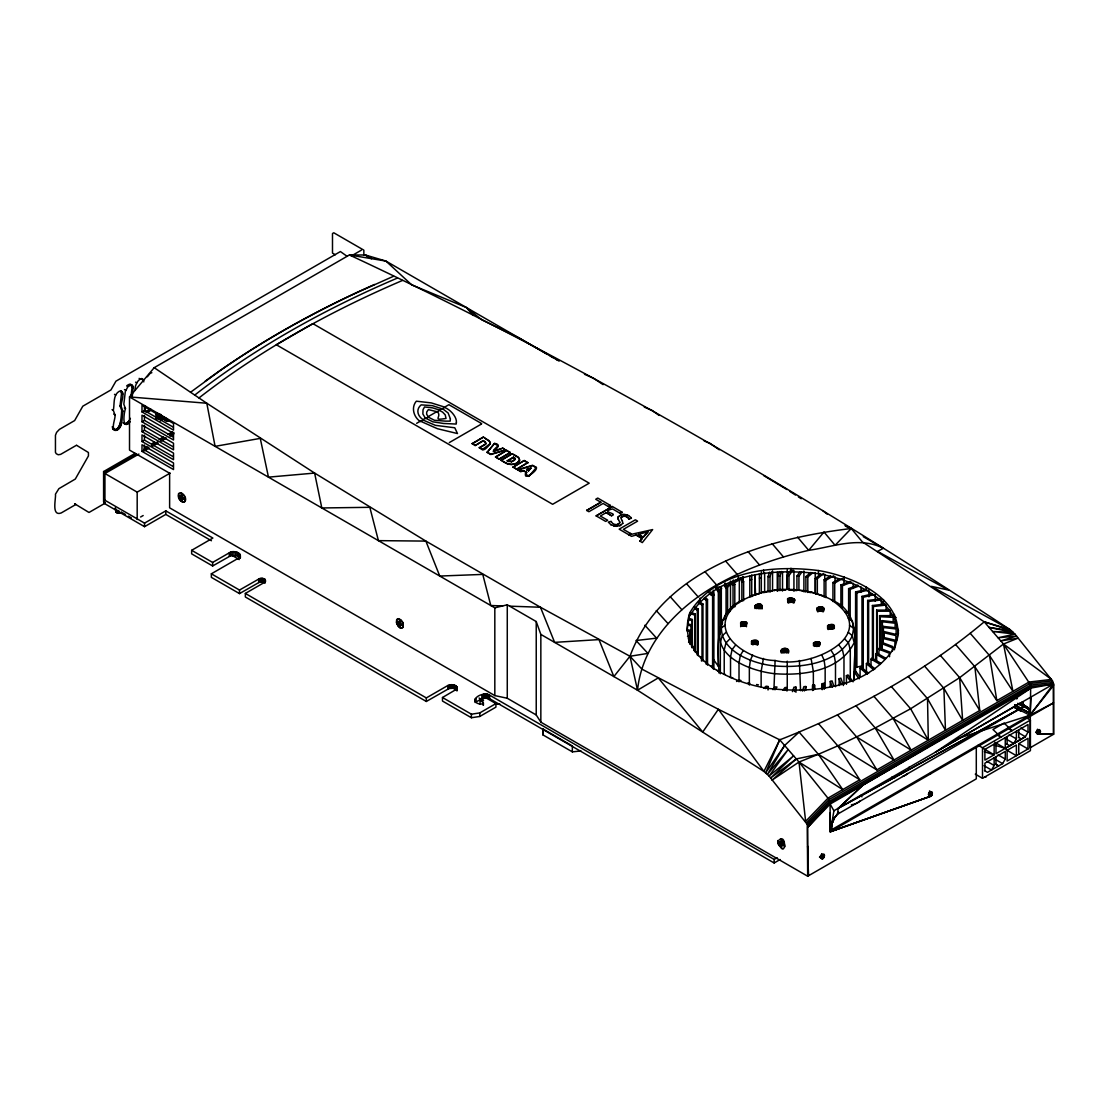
<?xml version="1.0" encoding="UTF-8"?>
<svg xmlns="http://www.w3.org/2000/svg" width="1109" height="1109" viewBox="0 0 1109 1109"><rect width="100%" height="100%" fill="white"/><g stroke="black" fill="none" stroke-linecap="round" stroke-linejoin="round"><path stroke-width="1.5" d="M547.194 354.242L519.234 338.037L481.819 319.836L466.362 307.512L411.73 284.888L385.918 261.072L349.418 254.973C579.064 362.13 798.341 490.081 1009.786 629.482L1014.971 634.126L1052.455 680.871L1053.508 684.003L1053.55 702.856L830.461 831.653L830.142 812.966L830.142 831.833L930.16 796.428L928.926 795.68L929.37 793.42L931.075 791.909L932.309 792.644C932.821 798.203 926.07 796.248 930.16 792.436C933.265 790.246 932.669 796.165 930.16 796.428L830.142 831.833L830.1 802.653L829.047 799.52L798.993 762.035L779.738 739.842L718.355 709.275L641.889 669.101L629.967 656.265L540.457 607.247L425.87 541.095L314.623 473.072L206.801 403.246L129.517 396.939L129.517 450.088L169.622 473.238L169.622 507.825L494.822 695.593L507.27 698.254L536.229 714.972L540.845 722.167L807.685 876.221L807.269 824.389L769.105 776.064L763.921 771.42L637.523 690.228L540.845 634.417L536.229 621.553L507.27 604.807L494.822 607.843L129.517 396.939L154.193 367.689L349.418 254.973L365.374 254.987L385.918 261.072L556.954 359.815M812.62 689.853L812.62 685.348L814.533 685.015L814.533 688.467M814.533 689.521L814.533 685.015M822.199 689.687L822.199 683.671L824.112 683.338L824.112 688.523M824.112 689.341L824.112 683.338M976.294 747.452L976.294 778.865L807.685 876.221M845.391 525.541L851.268 528.508L862.303 541.844L984.224 621.83L1003.479 644.024L1030.691 685.071L1029.928 747.91L1053.55 734.269L1053.55 702.856L1029.928 715.25L831.306 829.934L830.738 831.487L930.16 796.428M831.112 830.461L833.011 818.137L831.306 829.934M957.483 738.608L1029.928 715.25L1031.093 696.951L1053.508 684.003L1053.55 734.269L1037.622 734.186C1034.281 725.494 1046.106 732.273 1036.97 733.798L1037.622 730.595L1039.369 729.583L1040.256 730.873L1037.442 729.237M618.365 519.65L617.879 517.182L620.735 514.867M490.095 443.655C492.091 441.049 485.063 451.71 482.263 449.616L479.338 447.606L485.617 443.974L485.215 441.784L483.122 440.592L475.165 445.541L472.24 443.531L483.441 437.029L489.693 441.632M183.276 498.218L182.333 498.523L182.333 500.409L181.238 499.785L181.238 497.886L179.589 496.929L179.589 495.668L181.238 496.624L181.238 494.725L182.306 494.101L182.306 496M622.814 523.393L622.357 520.911M820.979 857.465C826.441 847.886 824.042 862.123 821.214 858.366L823.613 857.728L824.486 855.441L821.672 853.805M160.971 414.6L156.23 412.936L155.759 414.53L160.75 415.334L160.971 417.15L162.649 417.455C163.827 421.018 170.855 423.014 166.877 418.731L162.053 416.374L162.829 418.911L164.631 418.731M163.023 417.469C164.479 418.855 160.167 416.471 160.75 415.334M162.164 416.443L162.427 418.537L167.819 420.81M165.976 418.647L166.239 420.741L167.404 420.671M113.298 410.344C114.698 404.203 112.716 395.054 119.301 391.269C126.842 390.299 120.16 403.329 121.283 406.698L122.933 411.148C121.533 417.289 123.515 426.438 116.93 430.223C109.389 431.193 116.071 418.148 114.948 414.794L113.298 410.344L112.064 409.637M113.894 429.46L112.674 428.767C121.38 433.397 121.255 413.38 121.713 410.441L120.049 405.991L121.533 393.348L120.576 390.659L121.796 391.366M132.359 395.871L133.191 386.847L130.765 384.906L127.895 386.639L125.303 391.616L123.834 404.258L125.483 408.708C123.834 412.742 121.546 431.401 130.28 421.614L129.06 420.907L126.246 423.43L123.751 423.333L124.97 424.04M130.959 396.745L132.068 387.263L130.405 384.227L131.624 384.934M135.284 390.271C133.856 386.348 139.817 374.676 143.726 380.761L141.647 378.502L142.867 379.209M145.459 406.033L145.182 410.302L146.041 411.869M1013.501 706.807L1029.928 715.25L1053.508 684.003L1031.079 688.051L830.142 804.08L833.913 810.79L830.461 831.653M1053.508 684.003L1031.065 686.623L862.816 785.214L838.21 808.35L837.503 814.214L834.342 817.971L832.471 822.615L834.897 817.111L837.503 814.214L1023.718 706.696L1027.821 707.542L1029.928 713.184L1014.61 705.31M183.817 502.155C179.991 502.238 177.093 497.012 178.618 493.63C181.086 490.428 187.518 497.262 185.161 501.379L183.609 502.28L184.371 502.044M182.735 502.183L179.408 498.939L178.618 493.63M185.161 501.379L184.371 496.07L181.044 492.826M400.086 627.583L398.048 626.086L396.343 622.537L396.717 619.543L398.256 618.656L401.028 619.834L403.246 623.078L403.246 627.292L401.708 628.193L399.878 627.694L401.708 628.193M398.935 627.015L396.925 623.646L396.717 619.543M403.246 627.292L402.456 621.997L398.256 618.656M777.631 841.579C787.737 829.13 785.782 864.41 777.756 840.553M780.542 838.945L783.855 842.188L785.02 846.694M755.035 605.764C761.329 615.038 765.931 598.638 755.035 605.764L755.035 608.564M830.738 831.487L831.126 828.686M859.711 676.712L855.607 671.195L854.069 671.929L854.069 680.579C852.405 653.312 865.228 613.305 831.265 599.83C884.164 634.861 809.21 669.808 775.108 660.479L773.943 688.98M689.895 636.746L690.075 630.411L687.053 629.704M687.927 623.951L690.949 624.658L690.782 625.809L687.76 625.102M882.889 643.65L883.083 637.315L895.115 640.17M883.845 637.897L884.039 631.562L896.072 634.417M732.079 607.025L743.238 599.83C714.002 611.475 717.759 647.864 719.02 673.024M775.108 660.479C748.63 660.576 704.964 632.13 735.503 605.278M689.867 612.639C674.646 658.067 731.261 682.34 766.693 688.176C811.677 693.846 869.498 688.772 895.268 646.076C910.489 600.648 853.888 576.375 818.442 570.539C773.458 564.869 715.638 569.943 689.867 612.639L686.984 630.064M897.195 639.81L898.47 630.272M637.523 690.228C642.25 643.553 677.516 607.191 716.622 584.997C745.317 568.751 776.66 557.758 808.711 550.341C833.413 546.779 859.475 536.146 883.374 548.276L877.51 551.395L948.583 590.099L931.38 586.356L1009.786 629.482L984.224 621.83C923.658 672.789 853.223 711.035 779.738 739.842L763.921 771.42L718.355 709.275L702.718 732.051L658.261 677.904L637.523 690.228L629.967 656.265C662.253 568.21 767.178 538.558 851.268 528.508L835.091 545.309L823.987 532.001L808.711 550.341L797.523 537.089M515.02 459.154L511.304 461.871L514.451 460.29L515.103 458.752M116.251 510.681C114.823 513.439 120.479 514.063 121.546 511.942M240.154 558.063L237.132 555.775L230.617 555.775L212.637 565.978L191.649 553.862L191.649 550.314L212.637 562.443L229.272 552.837C232.876 549.579 244.41 553.294 238.477 558.146L211.348 573.81L211.348 577.359L239.502 593.606L259.548 582.142L262.694 581.906L265.203 583.015L265.203 579.48L262.694 578.357L259.548 578.607L239.502 590.057L211.348 573.81M628.124 517.875L625.573 516.17L622.024 516.586L620.929 518.305L622.357 520.967M519.386 460.984L519.622 459.764L517.21 463.188L511.554 464.657L507.187 463.853L501.143 460.138L512.344 453.65L518.153 457.102L519.622 460.11M489.97 444.154L490.095 443.323M725.078 616.784L725.938 613.651L729.75 611.489M822.739 858.518L819.925 856.897L821.617 854.374L824.431 856.009M931.491 795.444L928.677 793.822L929.494 792.089L932.309 793.725M763.436 658.441L761.134 671.375L761.134 686.734M779.89 739.356L765.709 772.723L784.631 745.47L799.118 732.092L818.373 754.286L842.757 789.594L798.993 762.035L772.003 780.181L796.317 758.93L818.373 754.286L837.794 745.858L875.223 727.961L910.614 708.762L959.659 677.654L1003.479 644.024L1017.868 638.229L1000.762 640.891L1016.496 636.095L998.045 637.758L1014.971 634.126L992.61 631.492L1013.321 632.338L989.076 627.431L1011.574 630.771L984.224 621.83M768.024 592.151L768.024 576.597L769.549 572.175M770.02 592.04L770.02 576.486L771.545 572.064M777.991 589.849L777.991 576.028L779.516 571.606M779.987 589.738L779.987 575.918L781.498 571.495M792.422 691.628L793.947 687.206L795.943 687.095L795.943 692.279M794.418 691.517L795.943 687.095M802.389 691.059L803.914 686.637L805.896 686.526L805.896 689.978M804.372 690.949L805.896 686.526M166.807 419.368L162.08 417.261L162.413 416.582L162.164 417.968L166.516 420.477M780.736 842.729L780.736 840.83L781.831 841.468L781.831 843.367L783.467 844.309L783.467 845.585L781.831 844.628L781.831 846.527L779.086 841.786L780.736 842.729L781.79 842.119M821.034 856.897L822.282 854.706L824.431 854.928M1053.55 734.269L1038.038 734.144L1040.187 731.441L1037.372 729.819M479.338 447.939L485.617 444.307L486.102 443.198L483.122 440.592M777.159 857.701L774.151 859.433L489.582 695.135C485.16 692.252 474.042 695.828 475.165 701.248C477.23 705.726 488.653 704.367 480.058 700.638L480.058 704.187M130.391 418.343L129.06 420.907M752.664 655.114L750.377 660.174L749.351 667.729L749.351 685.029M482.263 449.616L489.97 443.822M751.403 641.362L751.874 643.442L756.948 644.703L756.948 640.503L751.874 640.891L751.403 644.163M788.859 598.458L788.859 602.658C806.603 599.595 778.684 594.507 790.578 602.187M788.471 652.993C790.953 646.866 778.823 646.866 781.291 652.993M788.471 650.747L784.41 652.591L781.291 650.747M817.125 608.051L817.596 610.116L823.335 611.78L823.335 607.58L820.937 606.775L817.125 608.051L817.125 610.851M813.521 643.081C817.125 652.951 826.122 637.259 813.521 643.081L813.521 645.868M827.605 625.781C831.223 635.665 840.206 619.973 827.605 625.781L827.605 628.581M1039.369 733.174L1036.555 731.538L1037.206 730.415L1040.02 732.037M691.766 647.684L692.321 619.515L689.216 618.351M694.567 649.638L695.135 613.97L692.016 612.792M878.716 654.324L879.285 648.03L890.125 652.189M881.586 648.779L882.168 642.499L893.008 646.658M720.337 627.292L722.666 622.87M994.149 757.835L994.149 765.473L991.515 770.034L984.043 765.709M1016.385 731.247L1016.385 738.885L1013.751 743.446L1006.279 739.121M984.515 770.616L987.509 772.349L1002.633 763.616L1005.267 759.055L1005.267 751.417L984.889 763.186L984.889 770.824M994.149 744.084L994.149 754.785L984.889 760.109L984.889 749.434L1028.029 724.524L1028.029 732.162L1025.395 736.723L995.993 753.718L995.993 743.016M501.143 460.138C505.94 464.241 515.158 466.723 519.386 460.637M784.631 745.47L767.456 774.276L788.166 749.532L769.105 776.064L793.6 755.797L770.63 778.047L796.317 758.93M147.331 376.783L149.923 373.608M743.238 650.65L740.327 655.405L739.01 662.835L739.01 681.855M611.406 521.951C612.903 524.82 617.907 525.749 619.723 522.838M689.867 615.855C715.638 573.159 773.458 568.071 818.442 573.741C851.296 579.979 893.299 595.63 898.47 633.489M617.879 517.251L621.761 514.548M786.96 589.35L786.96 575.516L790.953 569.971M788.956 589.461L788.956 575.626L792.935 570.081M796.927 589.905L796.927 576.084L799.908 571.925M798.924 590.03L798.924 576.195L801.904 572.036M773.015 689.673L775.011 686.901L777.007 687.026L774.997 689.798M782.968 690.255L784.978 687.483L786.96 687.608L786.96 691.059M784.964 690.38L786.96 687.608M622.814 523.337L619.737 525.846M735.503 645.202L732.079 649.597L730.526 656.861L730.526 677.613M1029.928 715.25L1053.55 685.445M182.666 498.981L180.836 501.102M151.351 409.443L147.608 412.257L144.822 411.162L147.317 411.259L150.131 408.736M493.339 451.349L502.682 448.091L505.635 450.129L490.802 454.538L487.128 452.43L494.531 443.406C506.064 444.667 485.326 456.894 498.329 445.582M487.128 452.43L494.531 443.406M526.72 472.295C520.8 481.958 537.92 471.325 536.368 467.457L532.57 465.281L517.751 469.689L520.662 471.713L523.573 470.84L526.72 472.642L523.573 470.493L520.662 471.367L517.751 469.689M528.841 476.413L536.368 467.457M639.865 541.178L642.166 538.489L636.136 535.009L631.52 536.354L629.039 534.857L652.647 529.575L642.319 542.592L639.865 541.109L642.166 538.558L636.136 535.009M648.003 531.738L643.165 537.241L638.34 534.469L643.165 537.186L648.003 531.793L638.34 534.469M493.339 451.003L494.073 450.185M807.685 844.795L807.685 827.397L830.1 802.653L1031.065 686.623M871.009 666.038L871.009 659.134L871.951 658.108L881.17 663.404M875.708 660.936L875.708 654.033L876.651 653.007L885.869 658.302M697.284 655.045L697.284 610.116L698.226 609.091L694.289 606.817M702.011 660.312L702.011 605.015L702.954 604.003L699.003 601.73M160.334 419.701L163.023 417.317M528.522 470.854L530.837 468.081L528.522 470.854L526.636 469.426L530.837 468.081M729.75 638.992L725.938 642.984L724.219 650.054L724.219 674.258M807.671 825.969L830.1 802.653L862.816 785.214L838.931 807.879L833.913 810.79M806.59 822.823L829.047 799.52L1029.998 683.491L1052.455 680.871M807.685 827.397L830.142 804.08M740.701 622.509C740.063 632.629 755.201 618.85 740.701 622.509L740.701 626.71M830.1 802.653L807.269 824.389L829.726 801.086L1030.691 685.071L1053.134 682.451M774.304 590.737L775.108 590.002C795.347 587.853 816.349 591.097 834.176 601.23M621.137 517.432L623.106 516.212M726.201 632.255L722.167 635.79L720.337 642.666L720.337 673.787M763.699 688.273L766.111 686.194L768.024 686.526L768.024 689.978M765.612 688.606L768.024 686.526M805.896 592.151L805.896 576.597L810.845 572.48M807.809 592.497L807.809 576.957L812.745 572.84M815.434 593.911L815.434 578.371L820.369 574.254M817.333 594.272L817.333 578.718L823.516 573.575M780.154 859.517L774.151 862.982L489.083 698.379L483.039 697.963L475.207 702.496L475.207 698.947M619.321 523.448L617.45 524.432M198.955 397.951C260.989 349.64 330.316 311.324 402.484 280.452M190.54 392.267L220.15 370.586A972.149 561.265 0 0 1 355.823 293.081L393.667 276.21M725.009 625.24L720.892 628.318C712.533 657.429 751.75 671.028 773.943 673.62C802.528 676.019 840.04 671.292 854.166 642.666L852.336 635.79L853.611 628.318L852.336 620.846L848.302 618.226M160.056 418.62L161.567 417.885L157.963 419.424L163.397 417.622M860.085 676.712L860.085 668.075L861.346 667.174L868.624 673.413M866.406 672.234L866.406 663.598L867.668 662.697L874.946 668.921M706.253 664.36L706.253 600.426L707.528 599.539L705.116 597.446M712.602 668.533L712.602 595.963L713.877 595.062L710.259 591.943M1031.079 688.051L935.206 752.332L1031.093 696.951M726.201 618.226L722.167 620.846C715.555 649.68 751.32 663.667 774.304 665.899C802.112 668.242 838.598 663.639 852.336 635.79L848.302 632.255M472.24 443.863L483.441 437.029M475.165 445.541L483.122 440.925M495.515 456.908L506.716 450.406L510.306 452.472L499.105 459.306L495.515 456.908L499.105 458.974L510.306 452.472M495.515 457.241L506.716 450.406M501.143 460.485L512.344 453.65M513.079 467L524.28 460.512L527.87 462.578L516.669 469.412L513.079 467L516.669 469.065L527.87 462.578M513.079 467.346L524.28 460.512M351.387 255.929L361.34 250.177M76.535 445.222L60.635 454.371L58.209 454.759L56.268 453.733L55.45 452.333L55.45 435.296L56.601 432.371L59.415 429.391L74.65 420.561L82.801 406.199L110.955 389.938L115.932 381.177L340.408 251.563L347.048 256.276M141.994 411.924L173.517 430.126L173.517 423.513L141.994 405.312L141.994 411.924L144.447 410.51L144.447 405.547M141.994 421.794L173.517 439.982L173.517 433.383L141.994 415.182L141.994 421.794L144.447 420.366L173.101 436.918M160.348 418.786L162.884 417.317M141.994 431.651L173.517 449.852L173.517 443.24L141.994 425.038L141.994 431.651L144.447 430.237L173.101 446.775M141.994 441.507L173.517 459.708L173.517 453.096L141.994 434.908L141.994 441.507L144.447 440.093L173.101 456.631M104.939 502.613L103.594 501.836L103.594 471.561L135.09 453.373M144.087 448.175L147.081 446.442M151.586 443.85L154.581 442.117M159.086 439.524L163.577 436.918M168.083 434.326L172.574 431.72M118.316 464.38L121.283 462.675M131.638 456.686L134.591 454.981M103.594 471.561L104.939 472.337L136.421 454.149M143.92 449.824L148.426 447.218M151.42 445.485L157.423 442.02M160.417 440.287L164.922 437.695M169.427 435.102L173.919 432.496M141.994 451.377L173.517 469.578L173.517 462.966L141.994 444.764L141.994 451.377L144.447 449.949L173.101 466.501M138.902 454.052L104.939 473.515L137.183 492.133L170.176 473.086M143.92 451.003L149.258 448.064M152.224 446.359L158.143 442.935M161.096 441.23L166.419 438.013M169.982 436.1L173.919 433.688M105.41 503.001L88.997 512.469L74.65 503.777L75.869 504.484L61.175 512.968C51.069 516.669 56.199 498.135 55.45 494.184L58.888 488.667L75.301 479.06L88.429 455.938L88.429 452.514L76.757 445.402M140.607 517.002L143.172 515.533M181.349 496.305L182.417 495.695M181.238 497.886L182.306 497.276L183.969 498.204L183.969 499.466L182.333 498.523M181.349 498.329L182.417 497.719M182.666 498.579L183.72 497.955M181.238 499.785L182.306 499.175M211.417 540.748L165.796 514.41L144.544 526.678L103.844 503.181L103.844 499.632L144.544 523.129L165.796 510.861L212.886 538.059L191.649 550.314M416.637 423.319L420.38 421.157L437.431 428.712L457.476 433.55L454.787 427.783L435.421 425.343L423.028 420.034L420.38 421.559C413.74 417.289 410.884 407.516 416.332 401.181L431.304 402.9L444.709 407.114L448.895 404.688L481.569 423.555M437.085 411.91L439.621 410.455L442.602 412.118L445.236 414.905L446.026 418.44C430.999 420.935 442.865 416.596 437.085 411.508L428.185 416.651L426.646 414.212L426.715 412.021L428.379 409.609L436.489 411.591M449.311 442.574L481.569 423.957M456.95 690.463L453.096 688.245L448.951 688.564L426.327 701.47L245.352 596.989L245.352 593.44L264.538 582.35L265.619 581.282L265.203 579.48M586.661 510.39L588.879 511.734L603.102 503.458L608.494 506.633L610.477 505.482L597.723 498.052L595.727 499.272L600.884 502.252L586.661 510.459L600.884 502.183M610.477 505.427L608.494 506.633M606.179 512.608L600.329 516.045L607.677 520.232L605.694 521.438L596.129 515.851L612.348 506.494L622.024 512.15L620.042 513.301L612.57 508.92C598.818 512.247 619.182 513.176 611.53 515.768L606.179 512.608L611.53 515.768M596.129 515.921L612.348 506.563M620.042 513.301L622.024 512.15M628.72 534.732L630.702 533.526L628.72 534.732L619.169 529.159L635.388 519.802L637.606 521.147L623.383 529.353L630.702 533.581M245.352 593.44L426.327 697.921L447.828 685.514L454.399 685.015L456.95 686.928L456.395 689.313L442.477 697.506L442.477 701.04L471.408 717.745L479.795 716.456L495.917 707.14L495.917 703.591L485.423 697.533L480.058 700.638M442.477 697.506L471.408 714.196L479.795 712.907L495.917 703.591M710.772 594.895L713.766 593.163M718.258 590.57L721.266 588.837M725.757 586.245L739.246 578.454M727.254 586.855L743.737 577.332M824.112 597.072L824.112 579.785L830.683 575.987M824.112 579.785L825.872 580.326L833.76 575.779M832.942 601.522L832.942 582.516L839.513 578.718M832.942 582.516L834.703 583.057L842.59 578.496M817.596 611.78C819.426 610.657 825.9 611.114 823.335 607.58M830.489 624.506L830.489 628.706L828.076 629.51L828.076 625.31M859.78 779.766L828.09 798.064L805.647 821.367L798.993 762.035L818.373 754.286L859.78 779.766L837.794 745.858L818.539 723.664M837.794 745.858L876.859 769.909L979.76 710.495L974.866 666.717L955.611 644.523M974.866 666.717L996.839 700.638L1029.055 682.035L1051.512 679.415L1003.479 644.024L1012.947 691.337L989.478 655.502L970.223 633.308M777.756 842.743L777.839 841.454M779.086 843.048L781.471 843.062L780.403 843.672M778.116 843.963L777.964 842.618M780.403 842.674L781.471 842.064M778.698 845.169L782.219 848.302M780.736 844.004L781.79 843.381M978.166 745.248L982.505 747.757L1030.413 720.088L1030.413 750.654L982.505 778.31L975.282 774.151M1018.755 754.328L1018.755 743.626L1028.029 738.275L1028.029 748.977L1007.111 761.051L1007.111 750.349L1016.385 744.998L1016.385 755.7L1005.905 749.656M736.57 681.494L739.218 679.983L740.978 680.538M763.436 592.04L750.377 596.462L763.436 592.04L775.108 590.002M838.21 808.35L1023.718 706.696L1027.378 707.14L1028.764 709.289L1018.104 703.813M159.114 419.313L162.302 417.566M1023.718 706.696L838.931 807.879L1023.011 701.65L1023.718 706.696L1017.785 703.286M846.417 684.295L846.417 675.658L847.955 674.91L853.084 681.813M719.88 665.511L718.327 666.246L718.327 591.929L719.88 591.208L716.885 587.035M726.062 614.192L726.062 588.269L727.615 587.534L724.621 583.376M740.327 601.23L752.664 595.367M620.707 525.319L616.147 526.331L610.948 524.737M160.167 420.99L162.954 419.382L161.734 418.689M166.239 420.741L167.085 420.38M840.899 607.427L840.899 584.97L850.173 581.393M840.899 584.97L842.438 585.704L851.712 582.128M848.621 614.552L848.621 588.629L857.909 585.067M848.621 588.629L850.173 589.364L857.909 586.398M158.435 418.578L162.593 417.552M754.272 640.087L754.272 644.287L752.54 644.703L752.54 640.503M526.636 469.772L530.837 468.428M494.891 450.864L501.116 448.909M733.035 607.427L733.035 584.97L734.81 584.415L733.285 579.993M741.866 601.244L741.866 582.239L743.626 581.698L742.101 577.276M830.294 686.61L830.294 681.425L832.069 680.884L833.58 685.307M839.125 685.612L839.125 678.708L840.899 678.154L843.422 685.528M150.907 373.026L151.85 372.735M517.751 470.036L532.57 465.614L536.368 467.804M487.128 452.084L490.802 454.191L505.635 449.783M628.124 517.806L628.858 519.012L631.187 517.626M628.858 519.012L631.437 518.277M155.953 418.259L162.302 417.275M165.976 420.172L166.877 419.937M611.406 522.02L611.128 521.313L608.287 522.089L610.948 524.793M855.483 673.024L855.607 591.929L866.101 589.392M855.607 591.929L856.883 592.83L867.377 590.293M861.984 668.963L861.984 596.392L872.478 593.856M861.984 596.392L863.259 597.28L873.753 594.743M855.607 666.246L856.883 667.133L862.885 665.677M487.239 694.192L487.239 697.741L483.039 697.963L483.039 694.414M749.823 579.785L751.736 579.452M759.402 578.108L761.315 577.775M763.408 592.65L766.527 592.109M769.632 591.554L772.751 591.014M621.761 514.618L622.884 514.368M515.02 458.724L513.398 457.185L515.103 459.084L513.398 457.185L507.312 460.72L511.304 461.538L507.312 460.72L509.281 461.607M867.668 664.36L867.668 600.426L880.435 598.943M867.668 600.426L868.624 601.438L881.378 599.955L881.378 605.14M872.423 659.079L872.423 605.514L885.176 604.031M872.423 605.514L873.365 606.54L886.119 605.043L886.119 610.227M572.341 751.86L572.341 745.955L542.8 728.89L542.8 734.81L572.341 751.86L580.964 750.945M768.024 576.597L770.02 576.486M777.991 576.028L779.987 575.918M777.548 590.556L785.629 590.099M622.884 514.437L628.567 515.602M616.147 526.262L617.463 526.248M876.651 660.229L876.651 610.116L889.654 610.089M876.651 610.116L877.233 611.225L890.236 611.198L890.236 616.382M879.576 648.474L879.576 615.647L892.593 615.62M879.576 615.647L880.158 616.743L896.141 617.491M155.593 416.041L161.179 416.083M494.725 704.104L499.923 704.146M502.737 605.93L490.788 605.514L482.762 574.407L439.76 576.056L425.87 541.095L378.419 540.638L369.824 507.312L321.818 507.964L314.623 473.072L268.461 477.147L260.268 438.388L215.091 446.345L206.801 403.246L154.193 367.689M509.586 606.166L540.457 607.247L554.625 642.374L598.971 639.602L613.859 676.573L629.967 656.265L647.892 653.395L636.039 640.517L656.611 638.16L644.842 625.24M786.96 575.516L788.956 575.626M796.927 576.084L798.924 576.195M788.873 590.099L796.955 590.556M624.076 514.396L625.282 514.493M891.664 777.229L895.379 777.534M687.483 636.4L690.685 636.746L690.685 641.931M688.564 642.153L691.766 642.499L691.545 641.349L691.545 646.533M882.168 649.999L882.168 620.624L894.935 622.08M882.168 620.624L882.376 621.775L895.143 623.23L895.143 628.415M883.083 642.499L883.18 626.377L895.947 627.819M883.18 626.377L883.374 627.528L896.141 628.969L896.141 634.154M624.325 516.073L626.737 516.725M793.268 598.458L793.268 602.658L791.535 602.242L791.535 598.042M833.164 624.922L833.164 629.122L831.431 628.706L831.431 624.506M801.752 591.014L804.871 591.554M807.976 592.109L811.095 592.65M756.532 684.516L758.445 684.849M805.896 576.597L807.809 576.957M815.434 578.371L817.333 578.718M613.471 525.888L614.788 526.193M686.873 630.855L689.895 631.562M883.845 632.712L895.878 635.568L895.878 640.752M882.889 638.465L894.921 641.321L894.921 648.238M995.466 745.387L1005.267 748.367L1021.389 739.038L1018.395 737.305M984.348 751.791L994.149 754.785L983.683 748.727M748.02 682.742L749.781 683.296M763.699 475.581L786.877 489.513M626.446 514.728L627.528 515.103M689.895 613.319L694.567 615.079M688.647 619.46L691.766 620.624M881.586 643.608L892.426 647.753L894.603 649.735M878.716 649.139L889.557 653.298L889.557 656.75M704.173 440.966L709.94 443.253L719.242 449.797M644.301 407.114L652.134 410.427L659.148 415.459M584.498 374.274L593.398 378.183L603.102 384.629M115.96 511.942L115.142 508.463L116.958 510.265L117.318 512.954M723.761 673.745L725.314 674.48M731.496 677.419L733.035 678.154M821.824 595.367L824.112 596.462L811.067 592.04M1013.876 697.256L1016.911 698.725M1013.737 697.09L1016.828 698.601M839 605.278L842.424 607.025M1019.379 703.938L1028.514 708.623L1019.573 703.411M1014.624 705.102L1029.928 713.184L1014.915 705.019M844.753 611.489L848.565 613.651L850.284 619.903M550.189 355.961L553.183 357.68M556.177 359.399L559.158 361.118M875.708 654.033L884.927 659.328M871.009 659.134L880.241 664.43M494.531 443.752L498.329 445.929M505.635 450.129L502.682 448.091M507.908 451.432L510.306 452.819M513.481 454.635L519.04 457.975M524.28 460.845L527.87 462.91M514.756 458.045L513.398 457.532L507.312 461.053L508.726 461.469M526.636 469.426L528.522 470.521M472.24 443.531L475.165 445.208M479.338 447.606L482.263 449.284M525.167 473.959L528.841 476.066M863.273 536.673L883.374 548.276M365.152 254.987L371.543 258.674L365.374 254.987M335.362 254.765L332.492 253.115L332.492 233.528L333.767 232.779L363.849 250.149L363.849 255.306M1022.429 704.257L1026.879 706.821M1022.928 704.575L1027.821 707.542M1022.276 704.631L1028.195 708.041M1022.124 704.742L1025.076 706.447M1019.961 703.965L1024.411 706.53M1013.501 707.001L1020.973 711.313M1026.075 717.592L1030.413 720.088M1036.915 730.997L1039.743 732.633M1036.139 731.995L1038.953 733.617M1035.681 732.328L1038.495 733.95M1020.807 728.003L1028.029 732.162M1017.923 732.397L1025.395 736.723L1009.744 745.761L1006.75 744.028M1009.37 729.181L1012.018 730.72L1004.075 723.068L992.957 729.486L1000.9 737.125L996.922 734.837M1009.162 734.726L1016.385 738.885M1019.046 743.792L1028.029 748.977M484.702 438.097L489.36 440.814M718.674 586.869L721.668 588.602M998.045 754.896L1005.267 759.055M995.161 759.291L1002.633 763.616M995.632 764.198L998.627 765.931L995.993 764.406L995.993 756.768M986.927 761.315L994.149 765.473M698.06 602.741L702.011 605.015M756.948 640.503L758.085 642.97L755.215 644.232L755.215 640.087M694.664 608.591L697.284 610.116M985.277 776.716L985.998 777.132M929.494 791.022L932.309 792.644M929.55 791.521L932.378 793.157M929.314 792.699L932.142 794.321M929.037 793.282L931.851 794.917M928.261 794.28L931.075 795.902M142.188 379.153L143.408 379.86M139.138 378.391L140.372 379.098M143.823 381.884L142.506 380.068M135.575 382.161L136.795 382.868M131.112 384.587L132.331 385.294M129.545 384.199L130.765 384.906M131.652 385.239L132.872 385.932M131.971 386.14L133.191 386.847M128.602 384.476L129.836 385.183M132.068 387.263L133.288 387.97M128.852 385.78L127.632 385.073L126.676 385.932L127.895 386.639M124.458 389.578L125.677 390.285M121.103 391.311L122.337 392.018M121.435 392.226L122.655 392.933M121.533 393.348L122.752 394.055M155.676 413.075L156.91 413.782L156.369 418.8M162.482 417.095L155.759 417.372L156.23 418.426M149.258 409.817L150.477 410.524M148.301 410.677L149.521 411.384M147.317 411.259L148.551 411.966M144.281 410.51L173.101 427.048M114.504 394.333L115.724 395.04M124.263 408.001L125.483 408.708M120.049 405.991L121.283 406.698M121.713 410.441L122.933 411.148M128.187 421.974L129.406 422.681M113.728 414.087L114.948 414.794M127.23 422.848L128.45 423.541M126.246 423.43L127.466 424.137M123.21 422.681L124.43 423.388M125.303 423.721L126.537 424.428M124.458 423.68L125.677 424.387M120.243 423.083L121.463 423.79M119.855 424.414L121.089 425.121M119.273 425.745L120.507 426.452M118.524 426.979L119.744 427.686M117.651 428.06L118.871 428.767M116.695 428.92L117.914 429.627M112.259 426.729L113.478 427.436M115.71 429.516L116.93 430.223M112.356 427.852L113.575 428.559M114.768 429.793L116.001 430.5M113.201 429.419L115.142 430.472M821.436 854.984L824.264 856.605M821.159 855.566L823.973 857.202M820.799 856.106L823.613 857.728M820.369 856.564L823.197 858.186M819.468 857.091L822.282 858.713M181.238 494.725L182.333 495.349L182.333 497.248M231.809 555.262L239.294 559.588M479.046 698.005L483.538 700.597M122.531 512.774L125.456 514.465M128.394 516.156L131.319 517.848M994.801 742.309L1005.267 748.367L1005.267 737.665M845.1 525.749L847.858 527.44M873.92 696.327L893.175 718.521L928.302 740.202L927.526 698.684L908.271 676.49M855.954 705.768L875.223 727.961L911.141 750.114L893.175 718.521M837.489 714.875L856.744 737.069L893.979 760.025L875.223 727.961M628.567 515.546L631.187 517.695M789.76 491.356L795.5 495.044M798.369 496.887L801.252 498.731M710.827 665.774L712.075 666.675M717.079 670.28L718.327 671.195M849.494 625.24L853.611 628.318L855.483 634.986M822.642 510.528L827.231 514.202M866.406 663.598L873.67 669.822M860.085 668.075L867.349 674.3M708.998 592.83L712.602 595.963M703.841 598.347L706.253 600.426M799.395 590.002L800.199 590.737M162.191 417.4L161.651 416.194M844.753 638.992L848.565 642.984L850.284 650.054L850.284 679.068M700.528 656.597L701.484 657.623L701.484 661.075M705.296 661.685L706.253 662.697M656.278 610.602L667.978 623.563M670.252 596.739L681.855 609.742M686.596 583.791L698.129 596.836M705.158 571.911L716.622 584.997M725.743 561.196L737.152 574.323M940.404 655.461L959.659 677.654L979.76 710.495M924.629 666.121L943.884 688.315L962.64 720.379L959.659 677.654M891.359 686.568L910.614 708.762L928.302 740.202M466.362 307.512L473.183 315.4M748.159 551.755L759.485 564.925M772.169 543.687L783.425 556.898M839 645.202L842.424 649.597L843.977 656.861L843.977 684.17M854.069 671.929L859.212 678.833M846.417 675.658L850.534 681.176M724.08 585.497L726.062 588.269M715.347 587.77L718.327 591.929M713.35 659.301L718.327 666.246M831.265 650.65L834.176 655.405L835.493 662.835L835.493 686.734M856.744 737.069L876.859 769.909M927.526 698.684L945.478 730.29L943.884 688.315M696.702 651.898L697.284 653.007M619.695 522.034L617.796 518.277M778.324 843.838L778.906 845.058M821.824 655.114L824.112 660.174L825.151 667.729L825.151 688.218M839.125 678.708L841.149 684.6M830.294 681.425L832.332 687.317M740.341 577.817L741.866 582.239M732.023 582.017L733.035 584.97M811.067 658.441L813.354 671.375L813.354 690.145M489.942 441.784L490.136 443.143M688.273 637.994L689.881 644.329M909.033 767.192L909.56 769.341M861.374 794.709L861.901 796.858M115.267 507.922L115.96 511.083M115.627 509.502L116.251 512.344M690.685 636.746L690.463 635.596L690.463 640.78M116.209 509.932L116.708 512.691M989.478 655.502L996.839 700.638M799.395 660.479L800.559 690.685M755.589 595.117L754.716 574.67M117.817 510.473L118.011 513.12M619.695 521.979L619.723 522.907M163.328 417.871L163.356 419.077M930.617 772.599L930.617 773.819M1018.755 729.874L1018.755 737.513M1007.111 736.598L1007.111 744.236M982.505 747.757L982.505 778.31M894.45 614.414L894.45 617.63M893.175 616.729L893.175 621.913M892.426 647.753L892.426 651.219M884.039 631.562L884.039 638.479M883.485 599.581L883.485 602.797M883.374 627.528L883.374 637.897M882.376 621.775L882.376 642.513M880.158 616.743L880.158 649.583M877.233 611.225L877.233 654.421M875.264 594.382L875.264 601.286M873.365 606.54L873.365 660.105M868.888 589.933L868.888 596.836M868.624 601.438L868.624 665.386M866.323 586.772L866.323 589.988M863.259 597.28L863.259 669.85M861 586.924L861 592.109M856.883 592.83L856.883 667.133M853.265 583.265L853.265 588.449M850.173 589.364L850.173 618.739M844.143 576.86L844.143 580.076M843.907 579.466L843.907 584.651M842.438 585.704L842.438 608.162M835.077 576.749L835.077 581.934M834.703 583.057L834.703 602.062M834.301 625.781L834.301 628.581M833.829 625.31L833.829 628.11M832.346 624.658L832.346 628.845M829.574 624.658L829.574 628.845M828.756 624.922L828.756 629.122M825.872 580.326L825.872 597.612M824.749 574.268L824.749 581.185M823.807 608.051L823.807 610.851M822.67 607.191L822.67 611.392M822.199 683.671L822.199 688.855M821.852 606.914L821.852 611.114M820.937 606.775L820.937 610.976M819.995 606.775L819.995 610.976M819.731 642.596L819.731 645.396M819.08 606.914L819.08 611.114M819.066 642.222L819.066 646.408M818.442 570.539L818.442 573.741M818.262 607.191L818.262 611.392M818.248 641.945L818.248 646.145M817.596 607.58L817.596 610.38M817.333 641.806L817.333 645.992M816.39 641.806L816.39 645.992M815.475 641.945L815.475 646.145M815.212 572.507L815.212 593.246M814.658 642.222L814.658 646.408M813.992 642.596L813.992 645.396M812.62 685.348L812.62 690.533M803.9 570.983L803.9 591.721M794.404 599.317L794.404 602.118M793.933 570.428L793.933 591.152M793.933 598.846L793.933 603.046M792.436 598.195L792.436 602.381M790.98 568.21L790.98 571.426M790.578 598.042L790.578 602.242M789.677 598.195L789.677 602.381M788.18 598.846L788.18 603.046M788.236 649.666L788.236 652.466M787.709 599.317L787.709 602.118M787.764 649.195L787.764 651.995M787.21 569.901L787.21 588.907M787.085 648.807L787.085 653.007M787.251 661.172L787.251 689.729M786.267 648.543L786.267 652.73M785.352 648.405L785.352 652.591L784.41 652.536L784.41 648.405M783.495 648.543L783.495 652.73M782.524 572.008L782.524 591.014M782.677 648.807L782.677 653.007M782.011 649.195L782.011 651.995M781.54 649.666L781.54 652.466M777.257 572.202L777.257 591.208M774.151 859.433L774.151 862.982M772.557 570.844L772.557 589.849M764.628 572.896L764.628 591.901M763.616 570.054L763.616 573.27M762.202 606.068L762.202 608.855M762.022 605.528L762.022 608.328M761.606 605.043L761.606 607.829M761.315 571.994L761.315 593.329M760.996 604.627L760.996 608.813M760.206 604.322L760.206 608.508M759.402 573.603L759.402 593.662M759.318 604.142L759.318 608.328M758.376 604.1L758.376 608.287M758.085 641.362L758.085 644.163M757.613 640.891L757.613 645.091M757.447 604.197L757.447 608.397M756.601 604.433L756.601 608.633M756.13 640.24L756.13 644.426M755.881 604.793L755.881 607.593M755.354 605.251L755.354 608.037M755.049 574.573L755.049 595.297M753.358 640.24L753.358 644.426M751.736 574.947L751.736 596.725M751.874 640.891L751.874 643.691M749.823 575.723L749.823 597.072M746.44 622.509L746.44 626.71M745.775 622.121L745.775 626.322M744.957 621.858L744.957 626.044L744.042 625.906L744.042 621.705M743.626 581.698L743.626 600.704M743.099 621.705L743.099 625.906L742.184 626.044L742.184 621.858M742.891 576.666L742.891 581.851M741.366 622.121L741.366 626.322M739.329 578.33L739.329 602.52M738.234 575.945L738.234 579.161M734.81 584.415L734.81 606.886M734.061 581.116L734.061 584.568M730.498 581.047L730.498 608.702M727.615 587.534L727.615 613.457M725.3 583.098L725.3 586.509M721.321 586.647L721.321 628.11M721.086 586.509L721.086 627.985M719.88 591.208L719.88 634.403M716.553 585.469L716.553 588.685M713.877 595.062L713.877 669.379M713.586 592.04L713.586 595.491M713.35 590.182L713.35 595.367M707.528 599.539L707.528 665.192M702.954 604.003L702.954 661.019M700.056 597.987L700.056 601.203M698.226 609.091L698.226 655.752M695.135 613.97L695.135 651.995M694.345 650.941L693.749 646.381L693.749 649.832M692.321 619.515L692.321 647.171M690.949 624.658L690.949 641.931M690.075 630.411L690.075 635.596M542.8 728.89L542.8 734.81M540.845 634.417L540.845 722.167M536.229 621.553L536.229 714.972M515.02 458.377L515.02 459.486M507.27 604.807L507.27 698.254M494.822 607.843L494.822 695.593M489.582 695.135L489.582 698.684M489.083 694.83L489.083 698.379M487.905 694.359L487.905 697.908M486.532 694.095L486.532 697.644M485.825 694.04L485.825 697.589M485.09 694.054L485.09 697.603M484.383 694.123L484.383 697.672M483.69 694.248L483.69 697.783M483.413 702.815L483.413 705.185M483.205 702.524L483.205 704.88M482.872 702.26L482.872 704.631M481.888 694.913L481.888 698.462M479.795 712.907L479.795 716.456M476.024 698.31L476.024 701.858M474.943 699.308L474.943 701.678M471.408 714.196L471.408 717.745M456.95 686.928L456.95 690.921M456.395 686.166L456.395 689.715M455.536 685.514L455.536 689.063M454.399 685.015L454.399 688.564M453.096 684.697L453.096 688.245M451.682 684.586L451.682 688.135M450.268 684.697L450.268 688.245M448.951 685.015L448.951 688.564M447.828 685.514L447.828 689.063M426.327 697.921L426.327 701.47M264.538 578.981L264.538 582.53M263.692 578.607L263.692 582.142M262.694 578.357L262.694 581.906M261.627 578.274L261.627 581.823M260.546 578.357L260.546 581.906M259.548 578.607L259.548 582.142M258.702 578.981L258.702 582.53M240.376 555.484L240.376 557.855M240.154 554.514L240.154 556.884M239.502 553.613L239.502 557.162M239.502 590.057L239.502 593.606M238.477 552.837L238.477 556.371M237.132 552.24L237.132 555.775M235.565 551.852L235.565 555.401M233.874 551.727L233.874 555.276M232.197 551.852L232.197 555.401M230.617 552.24L230.617 555.775M229.272 552.837L229.272 556.371M212.637 562.443L212.637 565.978M165.796 510.861L165.796 514.41M144.447 415.418L144.447 420.366M144.447 425.274L144.447 430.237M144.447 435.13L144.447 440.093M144.447 445L144.447 449.949M144.544 523.129L144.544 526.678M137.183 492.133L137.183 519.525M118.76 510.542L118.76 513.176M104.939 472.337L104.939 500.908M194.727 395.095A961.545 555.138 0 0 1 397.466 278.04M907.716 773.458A13.96 8.054 0 0 1 902.518 776.466M860.057 800.989A13.96 8.054 0 0 1 851.407 804.787M838.612 812.176A13.96 8.054 0 0 1 837.226 814.158M205.068 381.302A955.001 551.367 0 0 1 374.523 284.486M450.379 418.869L450.171 421.129L445.305 421.129L434.423 420.269L428.185 417.053L425.593 418.55L422.876 414.004L423.028 409.734L424.511 406.961L432.468 407.835L439.621 410.053L442.311 408.5L448.133 413.005L450.379 418.869M399.448 624.242L399.323 625.698L400.418 626.335L400.418 624.436L402.068 625.379L399.323 620.638L399.323 622.537L397.687 621.581L397.687 622.842L399.448 624.242M456.395 422.474L456.187 424.054L443.669 423.472L432.898 421.836L425.593 418.148L423.028 419.632C417.358 415.944 415.806 409.29 421.143 404.882L432.427 405.658L442.311 408.902L444.709 407.516C450.753 409.803 456.922 417.136 456.395 422.474M312.89 323.648L276.321 344.76L552.642 504.29L589.212 483.177L312.89 323.648M808.433 875.777L807.685 845.862L808.433 875.777"/></g></svg>
